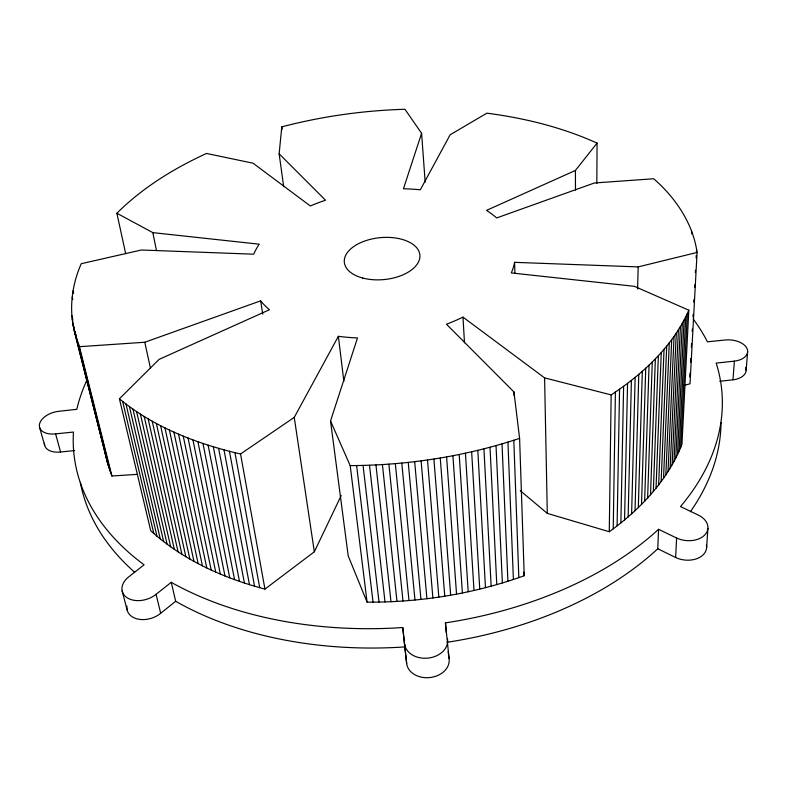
<?xml version="1.0" encoding="UTF-8"?>
<svg xmlns="http://www.w3.org/2000/svg" width="787" height="787" viewBox="0 0 787 787"><rect width="100%" height="100%" fill="white"/><g stroke="black" fill="none" stroke-linecap="round" stroke-linejoin="round"><path stroke-width="1.18" d="M596.831 183.499L597.067 143.106C562.223 127.337 524.713 118.109 486.878 113.171L450.154 134.764L420.317 189.795A133.151 73.958 -5.5 0 0 403.446 188.772L421.596 133.298L404.941 109.265C363.407 110.514 321.991 116.328 281.785 126.855L279.139 153.809L283.694 186.696M520.246 490.665L547.299 513.38L609.276 531.727L611.165 394.907C643.313 373.658 673.151 346.073 688.812 310.196L634.381 286.33L511.294 272.932A133.151 73.958 -5.5 0 0 514.58 262.337L638.168 266.901L697.085 252.44C692.953 223.341 675.512 197.753 653.712 178.757L594.362 182.987L496.656 217.94A133.151 73.958 -5.5 0 0 486.504 210.385L575.415 170.454L597.067 143.106M609.276 531.727L613.23 528.825L615.414 392.064M613.23 528.825L617.097 525.893L619.566 389.191M617.097 525.893L620.874 522.922L623.619 386.289M620.874 522.922L624.553 519.912L627.564 383.348M624.553 519.912L628.134 516.862L631.41 380.377M628.134 516.862L631.627 513.793L635.148 377.376M637.598 289.016L638.168 266.901M631.627 513.793L635.02 510.684L638.788 374.346M635.02 510.684L638.316 507.546L642.32 371.297M638.316 507.546L641.513 504.388L645.743 368.218M641.513 504.388L644.622 501.191L649.059 365.109M644.622 501.191L647.622 497.984L652.275 361.99M647.622 497.984L650.524 494.738L655.374 358.842M650.524 494.738L653.328 491.482L658.375 355.685M653.328 491.482L656.033 488.196L661.267 352.497M656.033 488.196L658.64 484.9L664.041 349.31M446.996 642.29L452.446 641.435A322.345 206.981 -5.5 0 0 654.705 551.569L657.775 548.755L658.571 529.317L676.613 538.023A20.669 14.117 5.7 0 0 705.024 534.698A20.669 14.117 5.7 0 0 697.774 514.836L680.499 506.572A299.09 190.454 -4.8 0 0 688.271 496.804L688.782 496.144A325.474 205.791 -5.5 0 0 717.036 365.896L716.18 363.102L734.389 361.125A18.091 10.684 4 0 0 747.011 348.543A18.091 10.684 4 0 0 724.807 340.043L707.424 341.814L706.037 339.128A325.474 205.791 -5.5 0 0 693.14 318.922M658.64 484.9L661.139 481.585L666.707 346.093M661.139 481.585L663.539 478.25L669.265 342.866M663.539 478.25L665.832 474.905L671.714 339.63M665.832 474.905L668.035 471.541L674.056 336.383M668.035 471.541L670.131 468.167L676.289 333.127M670.131 468.167L672.118 464.783L678.404 329.871M672.118 464.783L674.016 461.389L680.411 326.595M674.016 461.389L675.797 457.995L682.309 323.319M675.797 457.995L677.489 454.581L684.1 320.043M677.489 454.581L679.073 451.177L685.782 316.758M679.073 451.177L680.558 447.764L687.346 313.482M691.537 233.857L691.665 231.408M706.392 544.899A20.452 14.166 6 0 1 697.548 558.396A20.452 14.166 6 0 1 675.63 557.511L676.613 538.023M688.812 310.196L681.945 444.34L680.558 447.764M689.776 376.884L689.973 373.205M690.563 362.168L690.76 358.488M691.35 347.46L691.547 343.781M692.196 331.514L692.334 329.064M692.983 316.807L693.121 314.347M693.77 302.09L693.898 299.64M694.557 287.373L694.685 284.924M695.344 272.666L695.472 270.207M696.131 257.949L696.259 255.5M696.456 251.82L696.584 249.361M697.085 252.44L690.022 383.8L684.149 385.355M706.588 547.89L707.916 528.392M719.751 381.262L732.972 379.816L734.389 361.125M746.115 370.461L747.64 351.809M279.139 153.809L325.513 200.223A133.151 73.958 -5.5 0 0 310.344 205.978L253.07 163.214L206.519 153.445C173.779 168.487 142.526 187.729 116.87 213.238L152.835 232.637L259.238 244.186A133.151 73.958 -5.5 0 0 253.709 254.191L141.385 250.01L81.248 263.694C71.912 284.737 68.833 308.819 74.401 331.288L107.593 463.09L111.902 476.007L137.607 474.345M611.165 394.907L544.594 377.878L462.972 317.112A133.151 73.958 -5.5 0 1 446.455 324.214L513.95 391.956L519.597 438.349L524.221 575.73C473.971 593.821 420.455 602.478 367.086 602.153L348.208 555.878L330.53 420.976L357.495 337.948A133.151 73.958 -5.5 0 1 338.371 336.315L294.249 417.376L240.547 453.991C197.144 443.937 154.095 427.43 119.417 398.793L159.092 359.374L269.449 309.744A133.151 73.958 -5.5 0 1 260.654 300.85L144.788 342.247L79.428 346.693L74.401 331.288M119.417 398.793L150.74 530.733C182.761 559.941 223.38 578.111 264.953 589.089L314.338 551.795L341.214 495.505M658.571 529.317L655.473 532.13A325.474 205.791 -5.5 0 1 450.951 622.005L445.442 622.861L446.219 632.581M126.963 606.128A20.541 14.323 -16.9 0 0 138.02 619.103A20.541 14.323 -16.9 0 0 160.686 613.28L175.678 601.278L171.261 582.321L156.072 594.313A20.757 14.274 -16.6 0 1 127.268 597.845A20.757 14.274 -16.6 0 1 128.606 576.95L144.09 564.81L140.932 562.439A325.474 205.791 -5.5 0 1 73.309 435.034L73.466 432.053L55.592 433.873A18.209 10.811 -15.2 0 1 39.419 424.655A18.209 10.811 -15.2 0 1 58.72 411.296L76.821 409.329L77.51 406.476A325.474 205.791 -5.5 0 1 87.091 379.688M330.53 420.976L350.195 465.609C407.607 465.363 465.097 456.499 519.597 438.349M44.456 443.189A18.042 10.88 -15.5 0 0 60.579 451.994L74.745 450.548M445.442 622.861L449.062 658.453A21.357 16.468 -5.1 0 1 430.243 677.528A21.357 16.468 -5.1 0 1 406.672 663.618L402.757 627.534L397.317 627.878A325.474 205.791 -5.5 0 1 175.098 584.446L171.261 582.321M406.672 663.618L404.793 646.924L399.412 647.258A322.345 206.981 -5.5 0 1 179.475 603.413L175.678 601.278M657.775 548.755L675.63 557.511M39.586 427.41L44.692 445.472M55.592 433.873L60.579 451.994M122.162 591.017L127.11 609.925M107.593 463.09L106.019 456.578M71.922 315.764L72.817 319.306M79.428 346.693L111.902 476.007M72.217 318.873L72.817 321.244M78.218 343.634L110.682 472.79M72.62 321.981L74.401 329.094M75.001 331.465L75.896 335.026M78.877 346.88L79.772 350.441M80.372 352.812L86.039 375.34M86.629 377.721L88.419 384.833M89.02 387.204L90.81 394.317M91.4 396.687L93.191 403.81M93.791 406.181L95.571 413.293M96.171 415.664L97.067 419.225M98.562 425.157L99.457 428.708M100.047 431.079L101.838 438.202M102.438 440.572L104.228 447.685M73.112 325.09L109.56 469.564M73.703 328.189L108.527 466.327M72.188 297.142L72.778 299.513M73.034 290.974L73.624 293.354M156.072 594.313L160.686 613.28M125.989 404.046L157.006 536.252M122.644 401.439L153.829 533.507M129.422 406.613L160.292 538.957M132.973 409.151L163.666 541.623M136.613 411.64L167.129 544.25M140.371 414.1L170.69 546.827M144.218 416.51L174.35 549.365M148.163 418.871L178.088 551.864M152.216 421.202L181.925 554.314M156.367 423.475L185.85 556.714M160.607 425.708L189.864 559.065M164.955 427.892L193.966 561.367M116.87 213.238L125.684 253.699M144.788 342.247L150.504 368.444M169.392 430.027L198.147 563.62M173.917 432.102L202.426 565.823M178.541 434.129L206.774 567.968M183.243 436.106L211.211 570.054M188.044 438.034L215.727 572.09M152.835 232.637L156.475 250.541M192.933 439.894L220.321 574.067M197.911 441.704L224.993 575.986M202.967 443.455L229.745 577.845M105.369 453.322L105.802 455.496M208.102 445.147L234.565 579.645M213.326 446.78L239.464 581.377M218.619 448.344L244.423 583.049M223.99 449.849L249.459 584.662M229.44 451.295L254.555 586.207M234.959 452.673L259.72 587.682M240.547 453.991L264.953 589.089M260.654 300.85L262.74 314.121M294.249 417.376L314.338 551.795M281.785 126.855L282.12 129.275M448.177 651.528L449.062 658.453M350.195 465.609L367.086 602.153M338.371 336.315L343.86 381.4M356.619 465.56L373.048 602.153M363.053 465.422L379.029 602.085M523.808 572.119L524.221 575.73M369.497 465.215L385.01 601.937M375.95 464.94L391.001 601.711M382.413 464.576L396.992 601.406M402.757 627.534L404.793 646.924M388.867 464.143L402.993 601.022M395.33 463.632L408.984 600.56M401.783 463.051L414.975 600.019M408.237 462.392L420.956 599.409M414.67 461.654L426.928 598.71M421.104 460.848L432.889 597.943M427.508 459.972L438.831 597.097M433.903 459.018L444.753 596.182M440.267 457.985L450.656 595.188M446.603 456.893L456.539 594.116M421.596 133.298L425.167 182.131M452.918 455.722L462.392 592.975M459.195 454.483L468.206 591.755M465.442 453.164L474 590.466M471.649 451.787L479.755 589.109M462.972 317.112L464.497 342.788M477.817 450.341L485.471 587.673M483.936 448.816L491.147 586.167M490.016 447.232L496.784 584.593M496.036 445.59L502.372 582.96M502.017 443.868L507.91 581.249M507.94 442.097L513.399 579.478M513.95 391.956L514.088 395.625M513.803 440.248L518.84 577.628M514.58 262.337L514.944 273.364M544.594 377.878L547.299 513.38M575.415 170.454L575.494 190.09M447.518 638.985A21.603 16.429 -5.1 0 1 428.462 658.05A21.603 16.429 -5.1 0 1 404.636 644.189M721.01 422.521A322.345 206.981 -5.5 0 1 690.376 511.747M134.587 572.188A322.345 206.981 -5.5 0 1 80.333 482.352M745.683 367.637A17.924 10.752 4.3 0 1 732.972 379.816M362.738 278.037A37.953 21.033 -5.5 0 0 419.933 256.395A37.953 21.033 -5.5 0 0 363.633 241.432A37.953 21.033 -5.5 0 0 362.738 278.037"/></g></svg>
